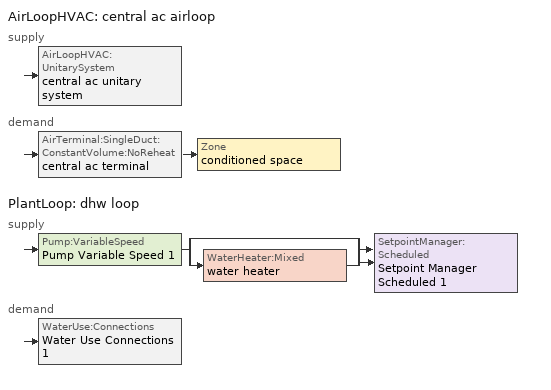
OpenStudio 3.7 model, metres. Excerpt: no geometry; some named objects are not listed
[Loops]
AirLoopHVAC 'central ac airloop'
 supply: AirLoopHVAC:UnitarySystem 'central ac unitary system'
 demand: AirTerminal:SingleDuct:ConstantVolume:NoReheat 'central ac terminal' > Zone 'conditioned space'
PlantLoop 'dhw loop'
 supply: Pump:VariableSpeed 'Pump Variable Speed 1' > split
  | bypass
  | WaterHeater:Mixed 'water heater'
  join > SetpointManager:Scheduled 'Setpoint Manager Scheduled 1'
 demand: WaterUse:Connections 'Water Use Connections 1'
[Sizing:Zone]
conditioned space: Zone Cooling Design Supply Air Temperature Input Method=SupplyAirTemperature; Zone Cooling Design Supply Air Temperature {C}=14; Zone Cooling Design Supply Air Temperature Difference {deltaC}=11.11; Zone Heating Design Supply Air Temperature Input Method=SupplyAirTemperature; Zone Heating Design Supply Air Temperature {C}=40; Zone Heating Design Supply Air Temperature Difference {deltaC}=11.11; Zone Cooling Design Supply Air Humidity Ratio {kg-H2O/kg-air}=0.0085; Zone Heating Design Supply Air Humidity Ratio {kg-H2O/kg-air}=0.008; Cooling Design Air Flow Method=DesignDay; Heating Design Air Flow Method=DesignDay; Account for Dedicated Outdoor Air System=No; Dedicated Outdoor Air System Control Strategy=NeutralSupplyAir; Dedicated Outdoor Air Low Setpoint Temperature for Design {C}=autosize; Dedicated Outdoor Air High Setpoint Temperature for Design {C}=autosize; Zone Load Sizing Method=Sensible Load Only No Latent Load; Zone Latent Cooling Design Supply Air Humidity Ratio Input Method=HumidityRatioDifference; Zone Cooling Design Supply Air Humidity Ratio Difference {kgWater/kgDryAir}=0.005; Zone Latent Heating Design Supply Air Humidity Ratio Input Method=HumidityRatioDifference; Zone Humidification Design Supply Air Humidity Ratio Difference {kgWater/kgDryAir}=0.005
[Zone equipment]
conditioned space: central ac terminal, electric baseboard
[Coil:Cooling:DX:SingleSpeed]
central ac clg coil: Availability Schedule=Always On Discrete; Rated Total Cooling Capacity {W}=20728.6; Rated Sensible Heat Ratio=0.730032; Rated COP {W/W}=3.7702; Rated Air Flow Rate {m3/s}=1.06665; Rated Evaporator Fan Power Per Volume Flow Rate 2017 {W/(m3/s)}=773.3; Rated Evaporator Fan Power Per Volume Flow Rate 2023 {W/(m3/s)}=934.4; Total Cooling Capacity Function of Temperature Curve=Cool-CAP-fT1; Total Cooling Capacity Function of Flow Fraction Curve=Cool-CAP-fFF1; Energy Input Ratio Function of Temperature Curve=Cool-EIR-fT1; Energy Input Ratio Function of Flow Fraction Curve=Cool-EIR-fFF1; Part Load Fraction Correlation Curve=Cool-PLF-fPLR1; Minimum Outdoor Dry-Bulb Temperature for Compressor Operation {C}=-25; Nominal Time for Condensate Removal to Begin {s}=1000; Ratio of Initial Moisture Evaporation Rate and Steady State Latent Capacity=1.5; Maximum Cycling Rate {cycles/hr}=3; Latent Capacity Time Constant {s}=45; Condenser Type=AirCooled; Evaporative Condenser Effectiveness=0.9; Evaporative Condenser Air Flow Rate {m3/s}=autosize; Evaporative Condenser Pump Rated Power Consumption {W}=autosize; Crankcase Heater Capacity {W}=50; Maximum Outdoor Dry-Bulb Temperature for Crankcase Heater Operation {C}=10; Basin Heater Capacity {W/K}=0; Basin Heater Setpoint Temperature {C}=2
[Fan:SystemModel]
central ac supply fan: Availability Schedule=Always On Discrete; Design Maximum Air Flow Rate {m3/s}=0.976931; Speed Control Method=Discrete; Electric Power Minimum Flow Rate Fraction=0.2; Design Pressure Rise {Pa}=794.58; Motor Efficiency=1; Motor In Air Stream Fraction=1; Design Electric Power Consumption {W}=autosize; Design Power Sizing Method=TotalEfficiencyAndPressure; Electric Power Per Unit Flow Rate {W/(m3/s)}=840; Electric Power Per Unit Flow Rate Per Unit Pressure {W-s/m3-Pa}=1.66667; Fan Total Efficiency=0.75; Motor Loss Radiative Fraction=0; Speed Flow Fraction 1=1; Speed Electric Power Fraction 1=1
[EnergyManagementSystem:Sensor]
Name | Output Variable or Output Meter Index Key | Output Variable or Output Meter
central_ac_supply_fan_s | central ac supply fan | Fan Electricity Energy
central_ac_clg_coil_s | central ac clg coil | Cooling Coil Total Cooling Energy
water_heater_energy | water heater | Water Heater Propane Rate
water_heater_on_cycle_parasitic | water heater | Water Heater On Cycle Parasitic Electricity Rate
water_heater_off_cycle_parasitic | water heater | Water Heater Off Cycle Parasitic Electricity Rate
win_s | conditioned space | Zone Air Humidity Ratio
tin_s | conditioned space | Zone Mean Air Temperature
tout_s | conditioned space | Zone Outdoor Air Drybulb Temperature
central_ac_airloop_Fan_RTF_s | central ac supply fan | Fan Runtime Fraction
zone_htg_unmet_s | conditioned space | Zone Heating Setpoint Not Met Time
zone_clg_unmet_s | conditioned space | Zone Cooling Setpoint Not Met Time
[EnergyManagementSystem:ProgramCallingManager]
water heater EC_adj ProgramManager: EndOfSystemTimestepBeforeHVACReporting; water_heater_EC_adj
central_ac_airloop_0_duct_program calling manager: EndOfSystemTimestepAfterHVACReporting; central_ac_airloop_0_duct_program
natural_vent_program calling manager: BeginZoneTimestepAfterInitHeatBalance; natural_vent_program
infil_program calling manager: BeginZoneTimestepAfterInitHeatBalance; infil_program
unmet_hours_program calling manager: EndOfZoneTimestepBeforeZoneReporting; unmet_hours_program
total_loads_program calling manager: EndOfZoneTimestepAfterZoneReporting; total_loads_program
[EnergyManagementSystem:OutputVariable]
Name | EMS Variable | Type of Data in Variable | Update Frequency | EMS Program or Subroutine | Units
central ac supply fan disaggregate clg | central_ac_supply_fan_clg | Summed | SystemTimestep | central_ac_supply_fan_disaggregate_program | J
natural_vent_flow_act_timeseries_outvar | natural_vent_flow_act | Averaged | ZoneTimestep | natural_vent_program | m^/s
whole_house_fan_flow_act_timeseries_outvar | whole_house_fan_flow_act | Averaged | ZoneTimestep | natural_vent_program | m^/s
Qfan_timeseries_outvar | Qfan | Averaged | ZoneTimestep | infil_program | m^/s
infil_flow_act_timeseries_outvar | infil_flow_act | Averaged | ZoneTimestep | infil_program | m^/s
[AirLoopHVAC:UnitarySystem]
central ac unitary system: Control Type=Load; Controlling Zone or Thermostat Location=conditioned space; Dehumidification Control Type=None; Availability Schedule=Always On Discrete; Supply Fan=central ac supply fan; Fan Placement=BlowThrough; Supply Air Fan Operating Mode Schedule=central ac auto fan schedule; DX Heating Coil Sizing Ratio=1; Cooling Coil=central ac clg coil; Use DOAS DX Cooling Coil=No; DOAS DX Cooling Coil Leaving Minimum Air Temperature {C}=2; Latent Load Control=SensibleOnlyLoadControl; Supply Air Flow Rate Method During Cooling Operation=SupplyAirFlowRate; Supply Air Flow Rate During Cooling Operation {m3/s}=0.976931; Supply Air Flow Rate Method During Heating Operation=SupplyAirFlowRate; Supply Air Flow Rate During Heating Operation {m3/s}=0; Supply Air Flow Rate Method When No Cooling or Heating is Required=SupplyAirFlowRate; Supply Air Flow Rate When No Cooling or Heating is Required {m3/s}=0; Maximum Supply Air Temperature {C}=48.8889; Maximum Outdoor Dry-Bulb Temperature for Supplemental Heater Operation {C}=21; Ancilliary On-Cycle Electric Power {W}=0; Ancilliary Off-Cycle Electric Power {W}=0
[AirLoopHVAC]
central ac airloop: Availability Schedule=Always On Discrete; Design Supply Air Flow Rate {m3/s}=0.976931; Design Return Air Flow Fraction of Supply Air Flow=1
[Sizing:System]
central ac airloop: Central Heating Maximum System Air Flow Ratio=0.3; Preheat Design Temperature {C}=7; Preheat Design Humidity Ratio {kg-H2O/kg-Air}=0.008; Precool Design Temperature {C}=12.8; Precool Design Humidity Ratio {kg-H2O/kg-Air}=0.008; Central Cooling Design Supply Air Temperature {C}=12.8; Central Heating Design Supply Air Temperature {C}=16.7; 100% Outdoor Air in Cooling=Yes; 100% Outdoor Air in Heating=Yes; Central Cooling Design Supply Air Humidity Ratio {kg-H2O/kg-Air}=0.0085; Zone Maximum Outdoor Air Fraction=1; Cooling Supply Air Flow Rate Per Floor Area {m3/s-m2}=0.00996765; Cooling Fraction of Autosized Cooling Supply Air Flow Rate=1; Cooling Supply Air Flow Rate Per Unit Cooling Capacity {m3/s-W}=3.94755e-05; Heating Supply Air Flow Rate Per Floor Area {m3/s-m2}=0.00996765; Heating Fraction of Autosized Heating Supply Air Flow Rate=1; Heating Fraction of Autosized Cooling Supply Air Flow Rate=1; Heating Supply Air Flow Rate Per Unit Heating Capacity {m3/s-W}=3.15882e-05; Cooling Design Capacity Method=CoolingDesignCapacity; Cooling Design Capacity {W}=autosize; Cooling Design Capacity Per Floor Area {W/m2}=234.7; Fraction of Autosized Cooling Design Capacity=1; Heating Design Capacity Method=HeatingDesignCapacity; Heating Design Capacity {W}=autosize; Heating Design Capacity Per Floor Area {W/m2}=157; Fraction of Autosized Heating Design Capacity=1; Central Cooling Capacity Control Method=OnOff; Occupant Diversity=autosize
[AirTerminal:SingleDuct:ConstantVolume:NoReheat]
central ac terminal: Availability Schedule=Always On Discrete; Maximum Air Flow Rate {m3/s}=0.976931
[ZoneHVAC:Baseboard:Convective:Electric]
electric baseboard: Availability Schedule=Always On Discrete; Nominal Capacity {W}=15788.9; Efficiency=1
[ElectricEquipment:Definition] Design Level Calculation Method=EquipmentLevel
Name | Design Level {W} | Fraction Latent | Fraction Radiant | Fraction Lost
clothes washer | 282.732 | 0.03 | 0.162 | 0.7
whole house fan | 0 | 0 | 0 | 1
mech vent house fan cfis | 0 | 0 | 0 | 0
[PlantLoop]
dhw loop: Glycol Concentration=0; Maximum Loop Flow Rate {m3/s}=0.01; Plant Loop Volume {m3}=0.003; Load Distribution Scheme=Optimal
[Sizing:Plant]
dhw loop: Loop Type=Heating; Design Loop Exit Temperature {C}=51.6667; Loop Design Temperature Difference {deltaC}=5.55556; Sizing Option=NonCoincident; Zone Timesteps in Averaging Window=1; Coincident Sizing Factor Mode=None
[Pump:VariableSpeed]
Pump Variable Speed 1: Rated Flow Rate {m3/s}=0.01; Rated Pump Head {Pa}=1; Rated Power Consumption {W}=0; Motor Efficiency=1; Fraction of Motor Inefficiencies to Fluid Stream=0; Coefficient 1 of the Part Load Performance Curve=0; Coefficient 2 of the Part Load Performance Curve=1; Coefficient 3 of the Part Load Performance Curve=0; Coefficient 4 of the Part Load Performance Curve=0; Pump Control Type=Intermittent; Skin Loss Radiative Fraction=0.5; Design Power Sizing Method=PowerPerFlowPerPressure; Design Electric Power per Unit Flow Rate {W/(m3/s)}=348701.1; Design Shaft Power per Unit Flow Rate per Unit Head {W-s/m3-Pa}=1.28205; Design Minimum Flow Rate Fraction=0
[SetpointManager:Scheduled]
Setpoint Manager Scheduled 1: Control Variable=Temperature; Schedule=dhw temp
[WaterHeater:Mixed]
water heater: Tank Volume {m3}=0.00378541; Setpoint Temperature Schedule=water heater setpoint; Deadband Temperature Difference {deltaC}=0; Maximum Temperature Limit {C}=99; Heater Control Type=Modulate; Heater Maximum Capacity {W}=2.93071e+10; Heater Minimum Capacity {W}=0; Heater Fuel Type=Propane; Heater Thermal Efficiency=0.7544; Off Cycle Parasitic Fuel Consumption Rate {W}=0; Off Cycle Parasitic Fuel Type=Electricity; Off Cycle Parasitic Heat Fraction to Tank=0; On Cycle Parasitic Fuel Consumption Rate {W}=0; On Cycle Parasitic Fuel Type=Electricity; On Cycle Parasitic Heat Fraction to Tank=0; Ambient Temperature Indicator=ThermalZone; Ambient Temperature Thermal Zone=conditioned space; Off Cycle Loss Coefficient to Ambient Temperature {W/K}=0; Off Cycle Loss Fraction to Thermal Zone=1; On Cycle Loss Coefficient to Ambient Temperature {W/K}=0; On Cycle Loss Fraction to Thermal Zone=1; Use Side Effectiveness=1; Source Side Effectiveness=1; Use Side Design Flow Rate {m3/s}=autosize; Source Side Design Flow Rate {m3/s}=autosize; Indirect Water Heating Recovery Time {hr}=1.5; Source Side Flow Control Mode=IndirectHeatPrimarySetpoint
[WaterHeater:Sizing]
water heater: Design Mode=PeakDraw; Time Storage Can Meet Peak Draw {hr}=0.538503; Time for Tank Recovery {hr}=0; Nominal Tank Volume for Autosizing Plant Connections {m3}=1
[OtherEquipment:Definition] Design Level Calculation Method=EquipmentLevel; Fraction Radiant=0
Name | Design Level {W} | Fraction Latent | Fraction Lost
water heater energy adjustment1 | 0.01 | 0 | 1
central_ac_airloop_0_SupSensLkToCond equip; central_ac_airloop_0_SupCondToLv equip; central_ac_airloop_0_RetCondToRP equip; central_ac_airloop_0_RetSensLkToRP equip; central_ac_airloop_0_SupCondToDZ equip; central_ac_airloop_0_RetCondToDZ equip; central_ac_airloop_0_SupSensLkToDZ equip; mech vent house fan sensible load equip | 0 | 0 | 0
central_ac_airloop_0_SupLatLkToCond equip; central_ac_airloop_0_RetLatLkToRP equip; central_ac_airloop_0_SupLatLkToDZ equip; mech vent house fan latent load equip | 0 | 1 | 0
[EnergyManagementSystem:Actuator]
Name | Actuated Component | Actuated Component Type | Actuated Component Control Type | Zone or Space
water_heater_ec_adj_act | water heater energy adjustment1 | OtherEquipment | Power Level | conditioned space 1
central_ac_airloop_0_SupSensLkToCond_equip_act | central_ac_airloop_0_SupSensLkToCond equip | OtherEquipment | Power Level | conditioned space 1
central_ac_airloop_0_SupLatLkToCond_equip_act | central_ac_airloop_0_SupLatLkToCond equip | OtherEquipment | Power Level | conditioned space 1
central_ac_airloop_0_SupCondToLv_equip_act | central_ac_airloop_0_SupCondToLv equip | OtherEquipment | Power Level | conditioned space 1
central_ac_airloop_0_RetCondToRP_equip_act | central_ac_airloop_0_RetCondToRP equip | OtherEquipment | Power Level | central ac airloop ret air space
central_ac_airloop_0_RetSensLkToRP_equip_act | central_ac_airloop_0_RetSensLkToRP equip | OtherEquipment | Power Level | central ac airloop ret air space
central_ac_airloop_0_RetLatLkToRP_equip_act | central_ac_airloop_0_RetLatLkToRP equip | OtherEquipment | Power Level | central ac airloop ret air space
central_ac_airloop_0_SupCondToDZ_equip_act | central_ac_airloop_0_SupCondToDZ equip | OtherEquipment | Power Level | crawlspace - vented 1
central_ac_airloop_0_RetCondToDZ_equip_act | central_ac_airloop_0_RetCondToDZ equip | OtherEquipment | Power Level | crawlspace - vented 1
central_ac_airloop_0_SupSensLkToDZ_equip_act | central_ac_airloop_0_SupSensLkToDZ equip | OtherEquipment | Power Level | crawlspace - vented 1
central_ac_airloop_0_SupLatLkToDZ_equip_act | central_ac_airloop_0_SupLatLkToDZ equip | OtherEquipment | Power Level | crawlspace - vented 1
central_ac_airloop_0_ZoneMixDZToCond_mix_act | central_ac_airloop_0_ZoneMixDZToCond mix | ZoneMixing | Air Exchange Flow Rate
central_ac_airloop_0_ZoneMixCondToDZ_mix_act | central_ac_airloop_0_ZoneMixCondToDZ mix | ZoneMixing | Air Exchange Flow Rate
natural_vent_flow_act | natural vent flow | Zone Infiltration | Air Exchange Flow Rate
whole_house_fan_flow_act | whole house fan flow | Zone Infiltration | Air Exchange Flow Rate
whole_house_fan_act | whole house fan | ElectricEquipment | Electricity Rate | conditioned space 1
mech_vent_house_fan_cfis_act | mech vent house fan cfis | ElectricEquipment | Electricity Rate | conditioned space 1
infil_flow_act | infil flow | Zone Infiltration | Air Exchange Flow Rate
mech_vent_house_fan_sensible_load_equip_act | mech vent house fan sensible load equip | OtherEquipment | Power Level | conditioned space 1
mech_vent_house_fan_latent_load_equip_act | mech vent house fan latent load equip | OtherEquipment | Power Level | conditioned space 1
[WaterUse:Connections]
Water Use Connections 1: Drain Water Heat Exchanger Type=None; Drain Water Heat Exchanger Destination=Plant; Water Use Equipment Name 1=dhw fixtures; Water Use Equipment Name 2=dhw distribution waste; Water Use Equipment Name 3=clothes washer
[WaterUse:Equipment:Definition]
Name | Peak Flow Rate {m3/s} | Target Temperature Schedule
dhw fixtures | 3.24476e-05 | mixed water temperature schedule
dhw distribution waste | 9.87056e-06 | mixed water temperature schedule
clothes washer | 1.82969e-05
[WaterUse:Equipment]
Name | Water Use Equipment Definition | Flow Rate Fraction Schedule
dhw fixtures | dhw fixtures | hot_water_fixtures
dhw distribution waste | dhw distribution waste | hot_water_fixtures
clothes washer | clothes washer | hot_water_clothes_washer
[EnergyManagementSystem:InternalVariable]
central_ac_airloop_max_sup_fan_mfr: Internal Data Index Key=central ac supply fan; Internal Data Type=Fan Maximum Mass Flow Rate
[AirLoopHVAC:ReturnPlenum]
Air Loop HVAC Return Plenum 1: ThermalZone=central ac airloop ret air zone
[EnergyManagementSystem:Subroutine]
central_ac_airloop_0_duct_subroutine: Set AH_MFR = central_ac_airloop_AH_MFR / 1; If AH_MFR>0; Set AH_Tout = central_ac_airloop_AH_Tout; Set AH_Wout = central_ac_airloop_AH_Wout; Set RA_T = central_ac_airloop_RA_T; Set RA_W = central_ac_airloop_Ra_W; Set Fan_RTF = central_ac_airloop_Fan_RTF; Set DZ_T = central_ac_airloop_0_DZ_T; Set DZ_W = central_ac_airloop_0_DZ_W; Set AH_VFR = central_ac_airloop_AH_VFR / 1; Set h_SA = (@HFnTdbW AH_Tout AH_Wout); Set h_RA = (@HFnTdbW RA_T RA_W); Set h_fg = (@HfgAirFnWTdb AH_Wout AH_Tout); Set h_DZ = (@HFnTdbW DZ_T DZ_W); Set air_cp = 1006.0; Set f_sup = 0.2; Set f_ret = 0.09999999999999999; Set sup_lk_mfr = f_sup * AH_MFR; Set ret_lk_mfr = f_ret * AH_MFR; Set SupTotLkToCond = sup_lk_mfr*(h_RA - h_SA); Set SupLatLkToCond = sup_lk_mfr*h_fg*(RA_W-AH_Wout); Set SupSensLkToCond = SupTotLkToCond-SupLatLkToCond; Set supply_ua = 142.257; Set eTm = 0-((Fan_RTF/(AH_MFR*air_cp))*supply_ua); Set t_sup = DZ_T+((AH_Tout-DZ_T)*(@Exp eTm)); Set SupCondToCond = AH_MFR*air_cp*(t_sup-AH_Tout); Set SupCondToDZ = 0-SupCondToCond; Set return_ua = 26.344; Set eTm = 0-((Fan_RTF/(AH_MFR*air_cp))*return_ua); Set t_ret = DZ_T+((RA_T-DZ_T)*(@Exp eTm)); Set RetCondToRP = AH_MFR*air_cp*(t_ret-RA_T); Set RetCondToDZ = 0-RetCondToRP; Set RetLatLkToRP = 0; Set RetSensLkToRP = ret_lk_mfr*air_cp*(DZ_T-RA_T); Set SupTotLkToDZ = sup_lk_mfr*(h_SA-h_DZ); Set SupLatLkToDZ = sup_lk_mfr*h_fg*(AH_Wout-DZ_W); Set SupSensLkToDZ = SupTotLkToDZ-SupLatLkToDZ; Set f_imbalance = f_sup-f_ret; Set oa_vfr = 1.0 * f_imbalance * AH_VFR; Set sup_lk_vfr = f_sup * AH_VFR; Set ret_lk_vfr = f_ret * AH_VFR; If f_sup > f_ret; Set ZoneMixCondToDZ = 0; Set ZoneMixDZToCond = (sup_lk_vfr-ret_lk_vfr)-oa_vfr; Else; Set ZoneMixCondToDZ = (ret_lk_vfr-sup_lk_vfr)+oa_vfr; Set ZoneMixDZToCond = 0; EndIf; Else; Set SupLatLkToCond = 0; Set SupSensLkToCond = 0; Set SupCondToCond = 0; Set RetCondToRP = 0; Set RetLatLkToRP = 0; Set RetSensLkToRP = 0; Set RetCondToDZ = 0; Set SupCondToDZ = 0; Set SupLatLkToDZ = 0; Set SupSensLkToDZ = 0; Set ZoneMixCondToDZ = 0; Set ZoneMixDZToCond = 0; EndIf; Set central_ac_airloop_0_SupLatLkToCond = SupLatLkToCond; Set central_ac_airloop_0_SupSensLkToCond = SupSensLkToCond; Set central_ac_airloop_0_SupCondToLv = SupCondToCond; Set central_ac_airloop_0_RetCondToRP = RetCondToRP; Set central_ac_airloop_0_RetLatLkToRP = RetLatLkToRP; Set central_ac_airloop_0_RetSensLkToRP = RetSensLkToRP; Set central_ac_airloop_0_RetCondToDZ = RetCondToDZ; Set central_ac_airloop_0_SupCondToDZ = SupCondToDZ; Set central_ac_airloop_0_SupLatLkToDZ = SupLatLkToDZ; Set central_ac_airloop_0_SupSensLkToDZ = SupSensLkToDZ; Set central_ac_airloop_0_ZoneMixCondToDZ = ZoneMixCondToDZ; Set central_ac_airloop_0_ZoneMixDZToCond = ZoneMixDZToCond
[Schedule:File] External File=External File 1; Rows to Skip at Top=1; Number of Hours of Data=8760; Minutes per Item=15; Translate File With Relative Path=Yes
Name | Column Number
hot_water_fixtures | 13
hot_water_clothes_washer | 12
[Schedule:Constant]
Name | Value
Always On Discrete | 1
central ac auto fan schedule | 0
dhw temp; water heater setpoint | 51.6667
mixed water temperature schedule | 40.5556
[Curve:Biquadratic] Minimum Value of x=-100; Maximum Value of x=100; Minimum Value of y=-100; Maximum Value of y=100
Name | Coefficient1 Constant | Coefficient2 x | Coefficient3 x**2 | Coefficient4 y | Coefficient5 y**2 | Coefficient6 x*y
Cool-CAP-fT1 | 1.55736 | -0.0744482 | 0.0030986 | 0.00145958 | -4.1148e-05 | -0.000426714
Cool-EIR-fT1 | -0.350448 | 0.11681 | -0.00339951 | -0.00122609 | 0.000600809 | -0.000466884
[Curve:Quadratic] Minimum Value of x=0
Name | Coefficient1 Constant | Coefficient2 x | Coefficient3 x**2 | Maximum Value of x | Minimum Curve Output | Maximum Curve Output
Cool-CAP-fFF1 | 0.718664 | 0.417974 | -0.136638 | 2 | 0 | 2
Cool-EIR-fFF1 | 1.14349 | -0.13944 | -0.00404779 | 2 | 0 | 2
Cool-PLF-fPLR1 | 0.93 | 0.07 | 0 | 1 | 0.7 | 1
